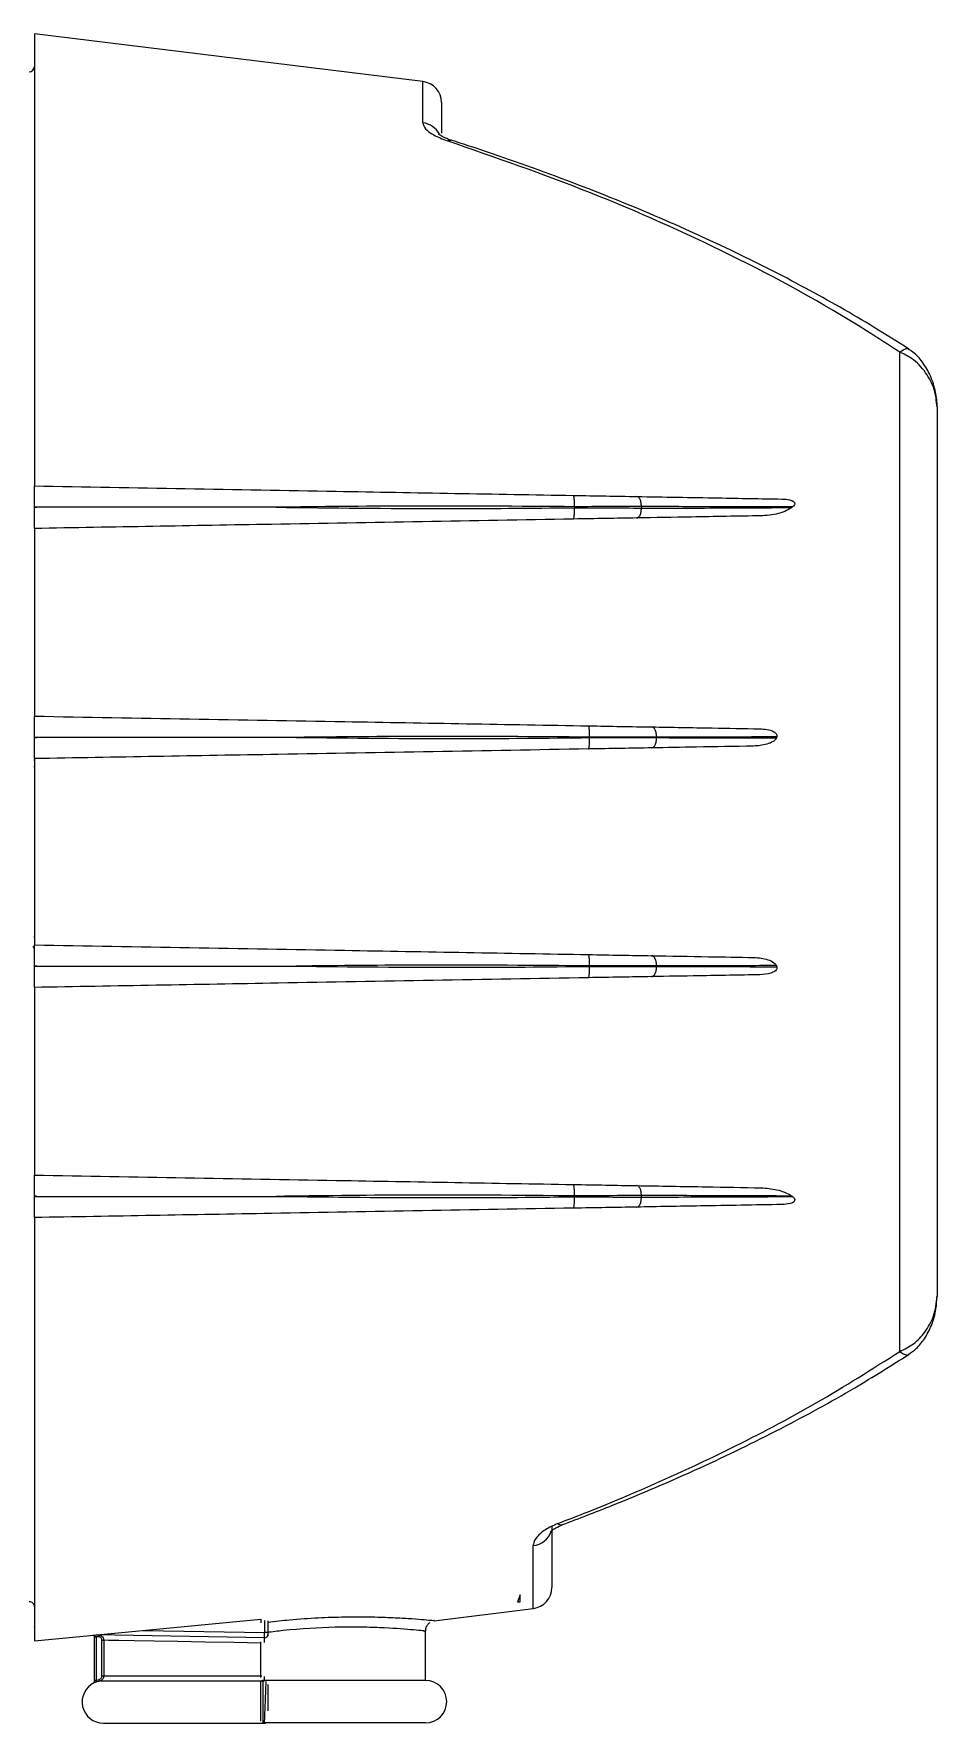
# Model space of a CAD drawing. Extents: x 2 to 136, y 1 to 99.
# Drawn here: x 109.754 to 112.307, y 42.829 to 47.6 of the extents above; entities that cross this region are included whole.
import ezdxf

# ---------------------------------------------------------------- set-up
doc = ezdxf.new("R2010")
doc.units = 0
doc.header["$MEASUREMENT"] = 0
doc.layers.add('OBJECT', color=7, linetype='CONTINUOUS')

msp = doc.modelspace()

# ---------------------------------------------------------------- linework, layer by layer
at = {"layer": 'OBJECT'}
for p, q in [((110.8534, 47.4653), (109.756, 47.6)), ((109.756, 47.6), (109.756, 46.323)), ((110.8534, 47.3485), (110.8534, 47.4653)), ((110.906, 47.4057), (110.906, 47.3193)), ((112.2272, 46.7088), (112.226, 46.7097)), ((112.2007, 43.8788), (112.2007, 46.7012)), ((112.306, 46.5461), (112.306, 44.0339)), ((109.756, 46.2631), (109.756, 46.2629)), ((111.2818, 46.2644), (111.2818, 46.2616)), ((111.4709, 46.2653), (111.4709, 46.2607)), ((109.756, 46.203), (109.756, 45.673)), ((109.756, 45.6131), (109.756, 45.6129)), ((111.3245, 45.6137), (111.3245, 45.6123)), ((111.5136, 45.6136), (111.5136, 45.6124)), ((109.756, 45.5492), (109.7544, 45.5492)), ((109.756, 45.5297), (109.7544, 45.5297)), ((109.756, 45.553), (109.756, 45.027)), ((109.7544, 45.0502), (109.756, 45.0503)), ((109.756, 44.9669), (109.756, 44.9671)), ((111.3245, 44.9663), (111.3245, 44.9677)), ((111.5136, 44.9664), (111.5136, 44.9676)), ((109.756, 44.907), (109.756, 44.377)), ((109.756, 44.3169), (109.756, 44.3171)), ((111.2818, 44.3156), (111.2818, 44.3184)), ((111.4709, 44.3147), (111.4709, 44.3193)), ((109.756, 44.257), (109.756, 43.0619)), ((111.218, 43.3854), (111.218, 43.2126)), ((111.1654, 43.153), (111.1654, 43.3308)), ((111.128, 43.1913), (111.1211, 43.1716)), ((111.128, 43.1716), (111.128, 43.1913)), ((110.8859, 43.1187), (111.1654, 43.153)), ((111.1211, 43.1716), (111.128, 43.1716)), ((109.7544, 43.1018), (109.756, 43.1017)), ((109.756, 43.0619), (110.396, 43.1227)), ((110.0638, 43.0911), (110.4067, 43.0851)), ((110.396, 43.1227), (110.396, 43.1127)), ((110.4067, 43.0851), (110.4067, 43.1191)), ((110.416, 43.0851), (110.4067, 43.0851)), ((110.416, 43.118), (110.416, 43.0851)), ((110.416, 43.0851), (110.416, 43.0801)), ((110.861, 42.95), (110.861, 43.0897)), ((109.9211, 43.0786), (109.931, 43.0735)), ((109.926, 43.0736), (109.9211, 43.0786)), ((109.926, 43.0734), (109.926, 43.0736)), ((109.926, 43.0734), (109.931, 43.0734)), ((109.926, 42.9506), (109.926, 43.0734)), ((110.4059, 43.0701), (109.9303, 43.0784)), ((109.931, 43.0735), (109.931, 43.0734)), ((109.9372, 43.0733), (109.931, 43.0734)), ((109.931, 43.0734), (109.931, 42.9506)), ((109.9471, 43.0633), (109.952, 43.0633)), ((109.9471, 42.9626), (109.9471, 43.0633)), ((109.952, 43.0633), (109.952, 42.9626)), ((110.396, 42.9585), (110.396, 43.0594)), ((109.926, 42.9506), (109.931, 42.9506)), ((109.931, 42.9506), (109.939, 42.9528)), ((110.406, 42.9479), (109.94, 42.9479)), ((109.9471, 42.9626), (109.952, 42.9626)), ((109.952, 42.9626), (110.3989, 42.9626)), ((110.4011, 42.949), (110.3995, 42.9489)), ((110.401, 42.95), (110.4011, 42.9485)), ((110.861, 42.95), (110.401, 42.95)), ((109.951, 42.8291), (110.406, 42.8291)), ((110.4011, 42.8314), (110.401, 42.83)), ((110.861, 42.83), (110.4011, 42.83))]:
    msp.add_line(p, q, dxfattribs=at)
at = {"layer": 'OBJECT', "flags": 128}
for points in [[(110.9226, 47.2976), (110.9291, 47.2999), (110.9337, 47.2995)], [(112.2007, 46.7012), (112.2104, 46.7079), (112.2188, 46.711), (112.2253, 46.7102), (112.226, 46.7097)], [(109.756, 46.2629), (109.7599, 46.2629), (109.763, 46.263)], [(109.756, 44.3169), (109.7599, 44.3169), (109.763, 44.317)], [(112.2007, 43.8788), (112.2104, 43.8721), (112.2188, 43.869), (112.2253, 43.8698), (112.226, 43.8703)], [(110.396, 43.0553), (110.3202, 43.0567), (110.2378, 43.0582), (110.1616, 43.0595), (110.0941, 43.0607), (110.0377, 43.0618), (109.9943, 43.0625), (109.9654, 43.0631), (109.952, 43.0633)]]:
    msp.add_lwpolyline(points, dxfattribs=at)
at = {"layer": 'OBJECT'}
for centre, radius, start, end in [((109.741, 47.5077), 0.015, 271, 0), ((110.846, 47.4057), 0.06, 0, 83), ((110.8472, 47.2891), 0.0597, 26.9166, 84.0578), ((109.7543, 45.5697), 0.00233, 275.9338, 320.4833), ((111.1601, 43.3894), 0.0589, 275.1674, 341.0694), ((111.2442, 43.4035), 0.0142, 227.6243, 286.9483), ((111.158, 43.2126), 0.06, 277, 0), ((109.9297, 43.1445), 0.071, 267.018, 270.9838), ((109.8662, 43.0758), 0.0711, 357.9851, 2.0149), ((110.406, 43.0801), 0.01, 269, 0), ((109.951, 42.8891), 0.06, 114.6066, 270), ((109.8663, 42.9368), 0.0745, 8.6118, 12.4444), ((110.861, 42.89), 0.06, 270, 90)]:
    msp.add_arc(centre, radius, start, end, dxfattribs=at)
for centre, major_axis, ratio, start_param, end_param in [((114.3747, 45.29), (3.0188, 0), 0.564143, 2.532933, 2.534061), ((114.7379, 45.29), (2.9415, 0), 0.564143, 2.944733, 2.946684), ((114.7379, 45.29), (2.9415, 0), 0.564143, 3.336501, 3.338452), ((114.3747, 45.29), (3.0188, 0), 0.564143, 3.749125, 3.750253), ((110.406, 43.0851), (0.0002, 0.015), 0.044174, 3.141335, 4.713288)]:
    msp.add_ellipse(centre, major_axis=major_axis, ratio=ratio, start_param=start_param, end_param=end_param, dxfattribs=at)
for points, knots in [([(110.8534, 47.3485), (110.855, 47.343), (110.8582, 47.3321), (110.8823, 47.3134), (110.9089, 47.303), (110.9226, 47.2976)], [0, 0, 0, 0, 0.326541, 0.652946, 1, 1, 1, 1]), ([(110.9338, 47.2996), (110.9333, 47.2997), (110.9242, 47.3023), (110.9113, 47.308), (110.8997, 47.315), (110.8986, 47.3161), (110.8981, 47.3166)], [0, 0, 0, 0, 0.020623, 0.417903, 0.754575, 1, 1, 1, 1]), ([(112.2007, 46.7012), (112.1696, 46.7214), (112.0141, 46.8227), (111.7249, 46.9798), (111.3283, 47.157), (111.0581, 47.2507), (110.9226, 47.2976)], [0, 0, 0, 0, 0.077798, 0.389331, 0.69397, 1, 1, 1, 1]), ([(112.226, 46.7098), (112.1936, 46.7303), (112.0981, 46.7909), (111.9312, 46.8855), (111.7193, 46.993), (111.4889, 47.0964), (111.2424, 47.1943), (111.0548, 47.2603), (110.9507, 47.294), (110.9337, 47.2995)], [0, 0, 0, 0, 0.079797, 0.235742, 0.401344, 0.578667, 0.767792, 0.962012, 1, 1, 1, 1]), ([(112.3058, 46.5463), (112.3059, 46.5477), (112.3067, 46.5636), (112.3012, 46.5957), (112.2869, 46.6393), (112.2634, 46.6762), (112.2425, 46.6998), (112.2284, 46.7074), (112.2255, 46.7089)], [0, 0, 0, 0, 0.021416, 0.250323, 0.506535, 0.742975, 0.946852, 1, 1, 1, 1]), ([(112.306, 46.5461), (112.3044, 46.5628), (112.301, 46.5967), (112.2753, 46.645), (112.2406, 46.6822), (112.2122, 46.6957), (112.2007, 46.7012)], [0, 0, 0, 0, 0.261321, 0.527902, 0.808326, 1, 1, 1, 1]), ([(109.756, 46.323), (110.0403, 46.318), (110.5479, 46.3092), (111.0552, 46.3003), (111.2785, 46.2964)], [0, 0, 0, 0, 0.560011, 1, 1, 1, 1]), ([(109.756, 46.2631), (109.756, 46.2698), (109.756, 46.2832), (109.756, 46.3011), (109.756, 46.3146), (109.756, 46.3219), (109.756, 46.3227), (109.756, 46.323)], [0, 0, 0, 0, 0.212706, 0.425419, 0.638709, 0.853371, 1, 1, 1, 1]), ([(111.2818, 46.2644), (111.2818, 46.2684), (111.2819, 46.2746), (111.2815, 46.2821), (111.2811, 46.2872), (111.2805, 46.2913), (111.2797, 46.2953), (111.279, 46.296), (111.2785, 46.2964)], [0, 0, 0, 0, 0.239487, 0.368378, 0.5, 0.631621, 0.760513, 1, 1, 1, 1]), ([(111.2785, 46.2964), (111.3096, 46.2959), (111.3721, 46.2948), (111.4289, 46.2938), (111.4574, 46.2933)], [0, 0, 0, 0, 0.498898, 1, 1, 1, 1]), ([(111.4709, 46.2653), (111.4708, 46.2688), (111.4705, 46.2742), (111.4689, 46.2807), (111.4672, 46.2852), (111.465, 46.2888), (111.4618, 46.2923), (111.4591, 46.2929), (111.4574, 46.2933)], [0, 0, 0, 0, 0.239579, 0.368439, 0.5, 0.631562, 0.760427, 1, 1, 1, 1]), ([(111.4574, 46.2933), (111.534, 46.292), (111.6708, 46.2896), (111.8078, 46.2872), (111.868, 46.2861)], [0, 0, 0, 0, 0.559994, 1, 1, 1, 1]), ([(111.868, 46.2861), (111.8753, 46.2858), (111.8856, 46.2853), (111.8967, 46.2817), (111.9012, 46.2788), (111.9032, 46.2765), (111.9041, 46.274), (111.904, 46.2713), (111.9023, 46.2676), (111.8997, 46.2653), (111.898, 46.2637)], [0, 0, 0, 0, 0.401436, 0.570186, 0.633489, 0.697364, 0.744462, 0.791505, 0.861691, 1, 1, 1, 1]), ([(109.763, 46.263), (109.7617, 46.263), (109.7594, 46.2631), (109.7571, 46.2631), (109.756, 46.2631)], [0, 0, 0, 0, 0.5599937, 1, 1, 1, 1]), ([(109.756, 46.203), (109.756, 46.2035), (109.756, 46.2046), (109.756, 46.2137), (109.756, 46.2285), (109.756, 46.2458), (109.756, 46.2577), (109.756, 46.2629)], [0, 0, 0, 0, 0.187597, 0.404758, 0.620771, 0.835172, 1, 1, 1, 1]), ([(110.4392, 46.263), (110.4386, 46.263), (110.3196, 46.263), (110.1159, 46.263), (109.8917, 46.263), (109.7853, 46.263), (109.7635, 46.263), (109.763, 46.263)], [0, 0, 0, 0, 0.002912, 0.527889, 0.903607, 0.997536, 1, 1, 1, 1]), ([(111.2818, 46.2644), (111.1246, 46.2656), (110.8437, 46.2678), (110.5628, 46.2645), (110.4392, 46.263)], [0, 0, 0, 0, 0.559938, 1, 1, 1, 1]), ([(110.4392, 46.263), (110.5965, 46.2611), (110.8774, 46.2578), (111.1583, 46.2604), (111.2818, 46.2616)], [0, 0, 0, 0, 0.560063, 1, 1, 1, 1]), ([(111.2785, 46.2296), (111.279, 46.23), (111.2797, 46.2307), (111.2805, 46.2347), (111.2811, 46.2388), (111.2815, 46.2439), (111.2819, 46.2514), (111.2818, 46.2575), (111.2818, 46.2616)], [0, 0, 0, 0, 0.239486, 0.368381, 0.500001, 0.631618, 0.760514, 1, 1, 1, 1]), ([(111.4574, 46.2327), (111.4289, 46.2322), (111.3721, 46.2312), (111.3096, 46.2301), (111.2785, 46.2296)], [0, 0, 0, 0, 0.501102, 1, 1, 1, 1]), ([(111.4709, 46.2653), (111.441, 46.2651), (111.3811, 46.2648), (111.3149, 46.2646), (111.2818, 46.2644)], [0, 0, 0, 0, 0.500041, 1, 1, 1, 1]), ([(111.2818, 46.2616), (111.3149, 46.2614), (111.3811, 46.2612), (111.441, 46.2609), (111.4709, 46.2607)], [0, 0, 0, 0, 0.499959, 1, 1, 1, 1]), ([(111.4574, 46.2327), (111.4591, 46.2331), (111.4618, 46.2337), (111.465, 46.2372), (111.4672, 46.2408), (111.4689, 46.2453), (111.4705, 46.2518), (111.4708, 46.2572), (111.4709, 46.2607)], [0, 0, 0, 0, 0.239573, 0.368437, 0.499995, 0.631555, 0.760421, 1, 1, 1, 1]), ([(111.8098, 46.2388), (111.7439, 46.2377), (111.6262, 46.2356), (111.5089, 46.2336), (111.4574, 46.2327)], [0, 0, 0, 0, 0.560018, 1, 1, 1, 1]), ([(111.898, 46.2637), (111.8183, 46.2638), (111.6759, 46.264), (111.5335, 46.2649), (111.4709, 46.2653)], [0, 0, 0, 0, 0.560009, 1, 1, 1, 1]), ([(111.4709, 46.2607), (111.5503, 46.2607), (111.692, 46.2607), (111.8337, 46.2617), (111.896, 46.2622)], [0, 0, 0, 0, 0.560013, 1, 1, 1, 1]), ([(111.896, 46.2622), (111.8895, 46.2583), (111.8689, 46.2463), (111.8381, 46.2403), (111.8154, 46.2391), (111.8098, 46.2388)], [0, 0, 0, 0, 0.2596, 0.81953, 1, 1, 1, 1]), ([(111.2785, 46.2296), (110.9943, 46.2246), (110.4867, 46.2158), (109.9793, 46.2069), (109.756, 46.203)], [0, 0, 0, 0, 0.560008, 1, 1, 1, 1]), ([(109.756, 45.673), (110.0483, 45.6679), (110.5701, 45.6588), (111.0917, 45.6497), (111.3212, 45.6457)], [0, 0, 0, 0, 0.56001, 1, 1, 1, 1]), ([(109.756, 45.6131), (109.756, 45.6198), (109.756, 45.6332), (109.756, 45.6511), (109.756, 45.6646), (109.756, 45.6719), (109.756, 45.6727), (109.756, 45.673)], [0, 0, 0, 0, 0.212706, 0.425418, 0.638708, 0.85337, 1, 1, 1, 1]), ([(109.763, 45.613), (109.7617, 45.613), (109.7594, 45.6131), (109.7571, 45.6131), (109.756, 45.6131)], [0, 0, 0, 0, 0.560052, 1, 1, 1, 1]), ([(109.756, 45.6129), (109.7573, 45.6129), (109.7596, 45.6129), (109.7619, 45.613), (109.763, 45.613)], [0, 0, 0, 0, 0.559971, 1, 1, 1, 1]), ([(109.756, 45.553), (109.756, 45.5535), (109.756, 45.5546), (109.756, 45.5637), (109.756, 45.5785), (109.756, 45.5958), (109.756, 45.6077), (109.756, 45.6129)], [0, 0, 0, 0, 0.1876001, 0.4047628, 0.6207737, 0.8351753, 1, 1, 1, 1]), ([(110.4952, 45.613), (110.4945, 45.613), (110.3569, 45.613), (110.1345, 45.613), (109.8917, 45.613), (109.7852, 45.613), (109.7635, 45.613), (109.763, 45.613)], [0, 0, 0, 0, 0.002739, 0.563972, 0.910976, 0.997726, 1, 1, 1, 1]), ([(111.3245, 45.6137), (111.1697, 45.615), (110.8933, 45.6173), (110.6169, 45.6143), (110.4952, 45.613)], [0, 0, 0, 0, 0.559941, 1, 1, 1, 1]), ([(110.4952, 45.613), (110.65, 45.6113), (110.9265, 45.6083), (111.2029, 45.6111), (111.3245, 45.6123)], [0, 0, 0, 0, 0.560059, 1, 1, 1, 1]), ([(111.3245, 45.6137), (111.3245, 45.6177), (111.3246, 45.6239), (111.3242, 45.6313), (111.3238, 45.6365), (111.3232, 45.6406), (111.3224, 45.6446), (111.3217, 45.6452), (111.3212, 45.6457)], [0, 0, 0, 0, 0.239486, 0.368381, 0.500003, 0.63162, 0.760514, 1, 1, 1, 1]), ([(111.3212, 45.6457), (111.3523, 45.6451), (111.4146, 45.644), (111.4712, 45.6431), (111.4996, 45.6426)], [0, 0, 0, 0, 0.4992734, 1, 1, 1, 1]), ([(111.3212, 45.5803), (111.3217, 45.5808), (111.3224, 45.5814), (111.3232, 45.5854), (111.3238, 45.5895), (111.3242, 45.5947), (111.3246, 45.6021), (111.3245, 45.6083), (111.3245, 45.6123)], [0, 0, 0, 0, 0.239486, 0.368381, 0.500001, 0.631623, 0.760514, 1, 1, 1, 1]), ([(111.5136, 45.6136), (111.4837, 45.6136), (111.4238, 45.6136), (111.3576, 45.6136), (111.3245, 45.6137)], [0, 0, 0, 0, 0.500043, 1, 1, 1, 1]), ([(111.3245, 45.6123), (111.3576, 45.6124), (111.4238, 45.6124), (111.4837, 45.6124), (111.5136, 45.6124)], [0, 0, 0, 0, 0.499957, 1, 1, 1, 1]), ([(111.5136, 45.6136), (111.5134, 45.6172), (111.5132, 45.6228), (111.5115, 45.6295), (111.5097, 45.6341), (111.5075, 45.6379), (111.5042, 45.6415), (111.5014, 45.6421), (111.4996, 45.6426)], [0, 0, 0, 0, 0.239575, 0.368434, 0.5, 0.631563, 0.760421, 1, 1, 1, 1]), ([(111.4996, 45.6426), (111.5565, 45.6416), (111.6582, 45.6398), (111.7602, 45.638), (111.8051, 45.6372)], [0, 0, 0, 0, 0.55998, 1, 1, 1, 1]), ([(111.4996, 45.5834), (111.5014, 45.5838), (111.5042, 45.5845), (111.5075, 45.5881), (111.5097, 45.5919), (111.5115, 45.5965), (111.5132, 45.6032), (111.5134, 45.6088), (111.5136, 45.6124)], [0, 0, 0, 0, 0.239578, 0.368438, 0.499997, 0.631562, 0.76042, 1, 1, 1, 1]), ([(111.8532, 45.6146), (111.7898, 45.6142), (111.6766, 45.6136), (111.5634, 45.6136), (111.5136, 45.6136)], [0, 0, 0, 0, 0.560013, 1, 1, 1, 1]), ([(111.5136, 45.6124), (111.5768, 45.6121), (111.6896, 45.6114), (111.8024, 45.6114), (111.8521, 45.6114)], [0, 0, 0, 0, 0.5600153, 1, 1, 1, 1]), ([(111.8521, 45.6114), (111.8513, 45.6099), (111.8491, 45.6058), (111.84, 45.5992), (111.8197, 45.5909), (111.8005, 45.5894), (111.7879, 45.5885)], [0, 0, 0, 0, 0.072969, 0.194336, 0.468698, 1, 1, 1, 1]), ([(111.8051, 45.6372), (111.8119, 45.6368), (111.8255, 45.6361), (111.8407, 45.6319), (111.8492, 45.6263), (111.8521, 45.6231), (111.8536, 45.6197), (111.8538, 45.6169), (111.8534, 45.6152), (111.8532, 45.6146)], [0, 0, 0, 0, 0.347786, 0.698121, 0.777968, 0.858334, 0.911739, 0.965437, 1, 1, 1, 1]), ([(111.3212, 45.5803), (111.029, 45.5752), (110.5072, 45.5661), (109.9856, 45.557), (109.756, 45.553)], [0, 0, 0, 0, 0.560008, 1, 1, 1, 1]), ([(111.4996, 45.5834), (111.4712, 45.5829), (111.4146, 45.5819), (111.3523, 45.5809), (111.3212, 45.5803)], [0, 0, 0, 0, 0.5007266, 1, 1, 1, 1]), ([(111.7879, 45.5885), (111.7339, 45.5875), (111.6375, 45.5858), (111.5417, 45.5842), (111.4996, 45.5834)], [0, 0, 0, 0, 0.560038, 1, 1, 1, 1]), ([(109.756, 45.0161), (109.7558, 45.0169), (109.7552, 45.0186), (109.7529, 45.0215), (109.7516, 45.0227), (109.7514, 45.0229)], [0, 0, 0, 0, 0.411895, 0.901358, 1, 1, 1, 1]), ([(109.756, 45.027), (110.0483, 45.0219), (110.5701, 45.0128), (111.0917, 45.0037), (111.3212, 44.9997)], [0, 0, 0, 0, 0.56001, 1, 1, 1, 1]), ([(109.756, 44.9671), (109.756, 44.973), (109.756, 44.9856), (109.756, 45.0031), (109.756, 45.0173), (109.756, 45.0256), (109.756, 45.0266), (109.756, 45.027)], [0, 0, 0, 0, 0.187684, 0.40036, 0.613504, 0.827953, 1, 1, 1, 1]), ([(111.3245, 44.9677), (111.3245, 44.9717), (111.3246, 44.9779), (111.3242, 44.9853), (111.3238, 44.9905), (111.3232, 44.9946), (111.3224, 44.9986), (111.3217, 44.9992), (111.3212, 44.9997)], [0, 0, 0, 0, 0.239486, 0.368382, 0.499999, 0.631619, 0.760514, 1, 1, 1, 1]), ([(111.3212, 44.9997), (111.3523, 44.9991), (111.4146, 44.998), (111.4712, 44.9971), (111.4996, 44.9966)], [0, 0, 0, 0, 0.4992734, 1, 1, 1, 1]), ([(111.5136, 44.9676), (111.5134, 44.9712), (111.5132, 44.9768), (111.5115, 44.9835), (111.5097, 44.9881), (111.5075, 44.9919), (111.5042, 44.9955), (111.5014, 44.9961), (111.4996, 44.9966)], [0, 0, 0, 0, 0.23958, 0.368438, 0.500003, 0.631566, 0.760422, 1, 1, 1, 1]), ([(111.4996, 44.9966), (111.5533, 44.9956), (111.6492, 44.994), (111.7455, 44.9923), (111.7879, 44.9915)], [0, 0, 0, 0, 0.559976, 1, 1, 1, 1]), ([(111.7879, 44.9915), (111.7951, 44.9911), (111.8088, 44.9903), (111.8284, 44.9857), (111.8422, 44.9797), (111.8498, 44.9731), (111.8514, 44.9699), (111.8521, 44.9686)], [0, 0, 0, 0, 0.307718, 0.5778428, 0.8496888, 0.9387044, 1, 1, 1, 1]), ([(109.763, 44.967), (109.7617, 44.967), (109.7594, 44.9671), (109.7571, 44.9671), (109.756, 44.9671)], [0, 0, 0, 0, 0.560052, 1, 1, 1, 1]), ([(109.756, 44.9669), (109.7573, 44.9669), (109.7596, 44.9669), (109.7619, 44.967), (109.763, 44.967)], [0, 0, 0, 0, 0.559971, 1, 1, 1, 1]), ([(109.756, 44.907), (109.756, 44.9077), (109.756, 44.909), (109.756, 44.9195), (109.756, 44.9349), (109.756, 44.9517), (109.756, 44.9626), (109.756, 44.9669)], [0, 0, 0, 0, 0.217202, 0.434334, 0.650167, 0.864393, 1, 1, 1, 1]), ([(109.763, 44.967), (109.7635, 44.967), (109.9011, 44.967), (110.1233, 44.967), (110.3662, 44.967), (110.4727, 44.967), (110.4945, 44.967), (110.4952, 44.967)], [0, 0, 0, 0, 0.002274, 0.563506, 0.91051, 0.997261, 1, 1, 1, 1]), ([(111.3245, 44.9677), (111.1697, 44.969), (110.8933, 44.9713), (110.6169, 44.9683), (110.4952, 44.967)], [0, 0, 0, 0, 0.559941, 1, 1, 1, 1]), ([(110.4952, 44.967), (110.65, 44.9653), (110.9265, 44.9623), (111.2029, 44.9651), (111.3245, 44.9663)], [0, 0, 0, 0, 0.560059, 1, 1, 1, 1]), ([(111.3212, 44.9343), (111.3217, 44.9348), (111.3224, 44.9354), (111.3232, 44.9394), (111.3238, 44.9435), (111.3242, 44.9487), (111.3246, 44.9561), (111.3245, 44.9623), (111.3245, 44.9663)], [0, 0, 0, 0, 0.239486, 0.368381, 0.500001, 0.631618, 0.760514, 1, 1, 1, 1]), ([(111.5136, 44.9676), (111.4837, 44.9676), (111.4238, 44.9676), (111.3576, 44.9676), (111.3245, 44.9677)], [0, 0, 0, 0, 0.500043, 1, 1, 1, 1]), ([(111.3245, 44.9663), (111.3576, 44.9664), (111.4238, 44.9664), (111.4837, 44.9664), (111.5136, 44.9664)], [0, 0, 0, 0, 0.499957, 1, 1, 1, 1]), ([(111.4996, 44.9374), (111.5014, 44.9378), (111.5042, 44.9385), (111.5075, 44.9421), (111.5097, 44.9459), (111.5115, 44.9505), (111.5132, 44.9572), (111.5134, 44.9628), (111.5136, 44.9664)], [0, 0, 0, 0, 0.239578, 0.368434, 0.499997, 0.631562, 0.76042, 1, 1, 1, 1]), ([(111.8051, 44.9428), (111.7479, 44.9418), (111.6457, 44.94), (111.5442, 44.9382), (111.4996, 44.9374)], [0, 0, 0, 0, 0.560034, 1, 1, 1, 1]), ([(111.8521, 44.9686), (111.7889, 44.9684), (111.6761, 44.9679), (111.5632, 44.9677), (111.5136, 44.9676)], [0, 0, 0, 0, 0.560005, 1, 1, 1, 1]), ([(111.5136, 44.9664), (111.577, 44.9662), (111.6902, 44.9658), (111.8034, 44.9655), (111.8532, 44.9654)], [0, 0, 0, 0, 0.560003, 1, 1, 1, 1]), ([(111.8532, 44.9654), (111.8534, 44.9644), (111.8539, 44.9624), (111.8533, 44.9591), (111.8511, 44.9555), (111.8457, 44.951), (111.8304, 44.9444), (111.8158, 44.9434), (111.8051, 44.9428)], [0, 0, 0, 0, 0.052377, 0.104941, 0.166387, 0.263155, 0.457422, 1, 1, 1, 1]), ([(111.3212, 44.9343), (111.029, 44.9292), (110.5072, 44.9201), (109.9856, 44.911), (109.756, 44.907)], [0, 0, 0, 0, 0.560008, 1, 1, 1, 1]), ([(111.4996, 44.9374), (111.4712, 44.9369), (111.4146, 44.9359), (111.3523, 44.9349), (111.3212, 44.9343)], [0, 0, 0, 0, 0.5007266, 1, 1, 1, 1]), ([(109.756, 44.377), (110.0403, 44.372), (110.5479, 44.3632), (111.0552, 44.3543), (111.2785, 44.3504)], [0, 0, 0, 0, 0.560011, 1, 1, 1, 1]), ([(109.756, 44.3171), (109.756, 44.323), (109.756, 44.3356), (109.756, 44.3531), (109.756, 44.3673), (109.756, 44.3756), (109.756, 44.3766), (109.756, 44.377)], [0, 0, 0, 0, 0.187681, 0.400355, 0.613499, 0.82795, 1, 1, 1, 1]), ([(111.2818, 44.3184), (111.2818, 44.3224), (111.2819, 44.3286), (111.2815, 44.3361), (111.2811, 44.3412), (111.2805, 44.3453), (111.2797, 44.3493), (111.279, 44.35), (111.2785, 44.3504)], [0, 0, 0, 0, 0.239492, 0.368378, 0.5, 0.63162, 0.760513, 1, 1, 1, 1]), ([(111.2785, 44.3504), (111.3096, 44.3499), (111.3721, 44.3488), (111.4289, 44.3478), (111.4574, 44.3473)], [0, 0, 0, 0, 0.498898, 1, 1, 1, 1]), ([(111.4709, 44.3193), (111.4708, 44.3228), (111.4705, 44.3282), (111.4689, 44.3347), (111.4672, 44.3392), (111.465, 44.3428), (111.4618, 44.3463), (111.4591, 44.3469), (111.4574, 44.3473)], [0, 0, 0, 0, 0.239573, 0.36844, 0.5, 0.631563, 0.760428, 1, 1, 1, 1]), ([(111.4574, 44.3473), (111.5231, 44.3462), (111.6404, 44.3441), (111.7581, 44.3421), (111.8098, 44.3411)], [0, 0, 0, 0, 0.55999, 1, 1, 1, 1]), ([(111.8098, 44.3411), (111.8243, 44.3399), (111.8468, 44.3379), (111.876, 44.3296), (111.8893, 44.3218), (111.896, 44.3178)], [0, 0, 0, 0, 0.472798, 0.731903, 1, 1, 1, 1]), ([(109.763, 44.317), (109.7617, 44.317), (109.7594, 44.3171), (109.7571, 44.3171), (109.756, 44.3171)], [0, 0, 0, 0, 0.559993, 1, 1, 1, 1]), ([(109.756, 44.257), (109.756, 44.2577), (109.756, 44.259), (109.756, 44.2695), (109.756, 44.2849), (109.756, 44.3017), (109.756, 44.3126), (109.756, 44.3169)], [0, 0, 0, 0, 0.217201, 0.43433, 0.650163, 0.86439, 1, 1, 1, 1]), ([(111.2785, 44.2836), (110.9943, 44.2786), (110.4867, 44.2698), (109.9793, 44.2609), (109.756, 44.257)], [0, 0, 0, 0, 0.560008, 1, 1, 1, 1]), ([(109.763, 44.317), (109.7635, 44.317), (109.8824, 44.317), (110.086, 44.317), (110.3102, 44.317), (110.4168, 44.317), (110.4386, 44.317), (110.4392, 44.317)], [0, 0, 0, 0, 0.002464, 0.527441, 0.903158, 0.997088, 1, 1, 1, 1]), ([(111.2818, 44.3184), (111.1246, 44.3196), (110.8437, 44.3218), (110.5628, 44.3185), (110.4392, 44.317)], [0, 0, 0, 0, 0.559938, 1, 1, 1, 1]), ([(110.4392, 44.317), (110.5965, 44.3151), (110.8774, 44.3118), (111.1583, 44.3144), (111.2818, 44.3156)], [0, 0, 0, 0, 0.560063, 1, 1, 1, 1]), ([(111.2785, 44.2836), (111.279, 44.284), (111.2797, 44.2847), (111.2805, 44.2887), (111.2811, 44.2928), (111.2815, 44.2979), (111.2819, 44.3054), (111.2818, 44.3115), (111.2818, 44.3156)], [0, 0, 0, 0, 0.239488, 0.36838, 0.500001, 0.631622, 0.760519, 1, 1, 1, 1]), ([(111.4574, 44.2867), (111.4289, 44.2862), (111.3721, 44.2852), (111.3096, 44.2841), (111.2785, 44.2836)], [0, 0, 0, 0, 0.501102, 1, 1, 1, 1]), ([(111.4709, 44.3193), (111.441, 44.3191), (111.3811, 44.3188), (111.3149, 44.3186), (111.2818, 44.3184)], [0, 0, 0, 0, 0.500041, 1, 1, 1, 1]), ([(111.2818, 44.3156), (111.3149, 44.3154), (111.3811, 44.3152), (111.441, 44.3149), (111.4709, 44.3147)], [0, 0, 0, 0, 0.499959, 1, 1, 1, 1]), ([(111.4574, 44.2867), (111.4591, 44.2871), (111.4618, 44.2877), (111.465, 44.2912), (111.4672, 44.2948), (111.4689, 44.2993), (111.4705, 44.3058), (111.4708, 44.3112), (111.4709, 44.3147)], [0, 0, 0, 0, 0.239573, 0.368437, 0.49999, 0.63155, 0.760415, 1, 1, 1, 1]), ([(111.868, 44.2939), (111.7912, 44.2925), (111.6541, 44.2901), (111.5175, 44.2877), (111.4574, 44.2867)], [0, 0, 0, 0, 0.5600129, 1, 1, 1, 1]), ([(111.896, 44.3178), (111.8167, 44.3182), (111.675, 44.3187), (111.5333, 44.3191), (111.4709, 44.3193)], [0, 0, 0, 0, 0.559997, 1, 1, 1, 1]), ([(111.4709, 44.3147), (111.5506, 44.315), (111.693, 44.3156), (111.8354, 44.3161), (111.898, 44.3163)], [0, 0, 0, 0, 0.5599982, 1, 1, 1, 1]), ([(111.898, 44.3163), (111.8994, 44.315), (111.9017, 44.313), (111.9037, 44.3096), (111.9042, 44.3067), (111.9035, 44.3042), (111.9018, 44.3017), (111.8979, 44.2989), (111.8866, 44.2947), (111.876, 44.2942), (111.868, 44.2939)], [0, 0, 0, 0, 0.1133537, 0.188716, 0.2419955, 0.2956658, 0.3424838, 0.4179554, 0.5604359, 1, 1, 1, 1]), ([(112.2007, 43.8788), (112.2141, 43.8853), (112.2411, 43.8986), (112.2741, 43.9342), (112.3001, 43.9801), (112.304, 44.0154), (112.306, 44.0339)], [0, 0, 0, 0, 0.223098, 0.450964, 0.711815, 1, 1, 1, 1]), ([(112.2257, 43.8707), (112.2331, 43.8759), (112.2504, 43.8881), (112.2724, 43.9161), (112.2919, 43.9536), (112.3043, 43.9943), (112.3049, 44.0223), (112.3052, 44.034)], [0, 0, 0, 0, 0.145562, 0.337882, 0.561779, 0.81626, 1, 1, 1, 1]), ([(111.2346, 43.393), (111.2631, 43.404), (111.4278, 43.4679), (111.6732, 43.577), (111.9665, 43.7303), (112.1225, 43.8292), (112.2007, 43.8788)], [0, 0, 0, 0, 0.085246, 0.492532, 0.745832, 1, 1, 1, 1]), ([(111.2484, 43.3899), (111.2948, 43.4077), (111.4254, 43.4576), (111.6319, 43.5462), (111.8608, 43.6572), (112.0574, 43.7643), (112.1754, 43.8385), (112.226, 43.8702)], [0, 0, 0, 0, 0.137618, 0.386871, 0.620037, 0.837164, 1, 1, 1, 1]), ([(111.2346, 43.393), (111.2223, 43.3874), (111.1976, 43.3762), (111.1739, 43.3552), (111.1658, 43.3399), (111.1654, 43.3319), (111.1654, 43.3308)], [0, 0, 0, 0, 0.305399, 0.609717, 0.942897, 1, 1, 1, 1]), ([(111.2145, 43.3705), (111.2144, 43.3703), (111.2137, 43.3692), (111.2179, 43.374), (111.2284, 43.3812), (111.2416, 43.3869), (111.2486, 43.3899)], [0, 0, 0, 0, 0.05835, 0.339186, 0.650339, 1, 1, 1, 1]), ([(109.7413, 43.173), (109.743, 43.1728), (109.7464, 43.1722), (109.7508, 43.1693), (109.7542, 43.1652), (109.7558, 43.1609), (109.756, 43.1582), (109.756, 43.1573)], [0, 0, 0, 0, 0.2160544, 0.4317965, 0.6548428, 0.8801881, 1, 1, 1, 1]), ([(110.416, 43.1148), (110.4364, 43.1171), (110.4845, 43.1225), (110.5579, 43.1273), (110.6342, 43.1299), (110.7031, 43.1298), (110.764, 43.1279), (110.8138, 43.1251), (110.8525, 43.1222), (110.8768, 43.12), (110.888, 43.1188), (110.8863, 43.119), (110.8858, 43.1191)], [0, 0, 0, 0, 0.082012, 0.194138, 0.303134, 0.415314, 0.523942, 0.635711, 0.74443, 0.856365, 0.963952, 1, 1, 1, 1]), ([(110.8557, 43.0897), (110.8573, 43.0895), (110.8645, 43.0888), (110.8244, 43.0932), (110.7528, 43.0985), (110.6737, 43.1007), (110.5852, 43.1002), (110.4946, 43.0952), (110.4284, 43.0871), (110.4133, 43.0852)], [0, 0, 0, 0, 0.0611227, 0.2794528, 0.4983387, 0.6085748, 0.7188016, 0.9359295, 1, 1, 1, 1]), ([(110.8615, 43.0894), (110.8615, 43.0916), (110.8614, 43.0973), (110.8652, 43.105), (110.8696, 43.1107), (110.8726, 43.1127), (110.8734, 43.1132)], [0, 0, 0, 0, 0.23549, 0.607946, 0.906569, 1, 1, 1, 1]), ([(109.9372, 43.0783), (109.9382, 43.0782), (109.941, 43.078), (109.9451, 43.0762), (109.9489, 43.0728), (109.9515, 43.0684), (109.9518, 43.065), (109.952, 43.0633)], [0, 0, 0, 0, 0.133642, 0.350723, 0.567257, 0.783587, 1, 1, 1, 1]), ([(109.9471, 43.0633), (109.947, 43.0644), (109.9467, 43.0667), (109.945, 43.0697), (109.9425, 43.0719), (109.9397, 43.0731), (109.9379, 43.0733), (109.9372, 43.0733)], [0, 0, 0, 0, 0.21624, 0.432456, 0.649032, 0.866242, 1, 1, 1, 1]), ([(110.4058, 43.0572), (110.4058, 43.0582), (110.4058, 43.0608), (110.4058, 43.0647), (110.4058, 43.0681), (110.4058, 43.0699), (110.4059, 43.0701), (110.4059, 43.0701)], [0, 0, 0, 0, 0.138821, 0.374224, 0.609601, 0.845001, 1, 1, 1, 1]), ([(110.416, 43.0801), (110.416, 43.08), (110.416, 43.0796), (110.416, 43.0778), (110.416, 43.0753), (110.416, 43.0748)], [0, 0, 0, 0, 0.339986, 0.856428, 1, 1, 1, 1]), ([(109.926, 42.9434), (109.926, 42.9439), (109.926, 42.9454), (109.926, 42.9479), (109.926, 42.9498), (109.926, 42.9506)], [0, 0, 0, 0, 0.24765, 0.70018, 1, 1, 1, 1]), ([(109.9292, 42.9446), (109.9291, 42.9446), (109.9285, 42.9444), (109.9274, 42.9439), (109.9263, 42.9435), (109.9261, 42.9435), (109.926, 42.9434)], [0, 0, 0, 0, 0.011396, 0.334561, 0.688709, 1, 1, 1, 1]), ([(109.931, 42.9506), (109.9308, 42.9502), (109.9305, 42.9491), (109.9301, 42.9475), (109.9296, 42.946), (109.9293, 42.945), (109.9292, 42.9447), (109.9292, 42.9446), (109.9292, 42.9446), (109.9292, 42.9446)], [0, 0, 0, 0, 0.155064, 0.388639, 0.601098, 0.793142, 0.944767, 0.976312, 1, 1, 1, 1]), ([(109.94, 42.9479), (109.9367, 42.9471), (109.933, 42.9462), (109.9295, 42.9448), (109.9292, 42.9446)], [0, 0, 0, 0, 0.888146, 1, 1, 1, 1]), ([(109.939, 42.9528), (109.9402, 42.9532), (109.9424, 42.9539), (109.945, 42.9563), (109.9467, 42.9592), (109.947, 42.9615), (109.9471, 42.9626)], [0, 0, 0, 0, 0.263254, 0.509092, 0.754554, 1, 1, 1, 1]), ([(109.952, 42.9626), (109.9518, 42.9609), (109.9515, 42.9576), (109.9489, 42.9531), (109.945, 42.9495), (109.9417, 42.9485), (109.94, 42.9479)], [0, 0, 0, 0, 0.245647, 0.491173, 0.736916, 1, 1, 1, 1]), ([(110.396, 42.945), (110.3961, 42.9457), (110.3962, 42.947), (110.3974, 42.9486), (110.3991, 42.9498), (110.4004, 42.9499), (110.401, 42.95)], [0, 0, 0, 0, 0.24985, 0.499746, 0.749832, 1, 1, 1, 1]), ([(110.396, 42.835), (110.396, 42.8358), (110.396, 42.8375), (110.396, 42.8502), (110.396, 42.8684), (110.396, 42.89), (110.396, 42.9116), (110.396, 42.9298), (110.396, 42.9425), (110.396, 42.9442), (110.396, 42.945)], [0, 0, 0, 0, 0.125028, 0.250036, 0.37503, 0.500012, 0.624994, 0.749982, 0.874984, 1, 1, 1, 1]), ([(110.4011, 42.9485), (110.4011, 42.9474), (110.4011, 42.945), (110.4011, 42.9385), (110.4011, 42.9279), (110.4011, 42.9116), (110.4011, 42.89), (110.4011, 42.8684), (110.4011, 42.852), (110.4011, 42.8415), (110.4011, 42.835), (110.4011, 42.8326), (110.4011, 42.8314)], [0, 0, 0, 0, 0.079155, 0.15579, 0.229901, 0.369921, 0.499973, 0.630109, 0.770159, 0.844265, 0.920879, 1, 1, 1, 1]), ([(110.4059, 42.9496), (110.4059, 42.9497), (110.4059, 42.9502), (110.4059, 42.9523), (110.4058, 42.9558), (110.4058, 42.959), (110.4058, 42.9606)], [0, 0, 0, 0, 0.062921, 0.292028, 0.657661, 1, 1, 1, 1]), ([(110.4061, 42.8301), (110.4062, 42.8298), (110.4062, 42.8292), (110.4064, 42.8332), (110.4067, 42.8408), (110.4073, 42.853), (110.4078, 42.8679), (110.4084, 42.8825), (110.409, 42.8972), (110.4095, 42.9108), (110.4099, 42.9228), (110.4103, 42.9327), (110.4106, 42.9402), (110.4108, 42.9445), (110.4109, 42.9461), (110.4109, 42.9465)], [0, 0, 0, 0, 0.054297, 0.132751, 0.22095, 0.337295, 0.425159, 0.514733, 0.599831, 0.681643, 0.760166, 0.835404, 0.907353, 0.976018, 1, 1, 1, 1]), ([(110.416, 42.9389), (110.416, 42.9371), (110.416, 42.9335), (110.416, 42.9256), (110.416, 42.9163), (110.416, 42.9058), (110.416, 42.8949), (110.416, 42.8877), (110.416, 42.8842)], [0, 0, 0, 0, 0.1632079, 0.3351607, 0.5052767, 0.6749924, 0.8423557, 1, 1, 1, 1]), ([(110.416, 42.8842), (110.416, 42.884), (110.416, 42.8802), (110.416, 42.8732), (110.416, 42.867), (110.416, 42.8641)], [0, 0, 0, 0, 0.028704, 0.534211, 1, 1, 1, 1]), ([(110.4061, 42.8291), (110.4066, 42.8292), (110.4077, 42.8292), (110.4091, 42.8295), (110.4099, 42.8299), (110.4102, 42.83)], [0, 0, 0, 0, 0.387989, 0.790351, 1, 1, 1, 1])]:
    msp.add_open_spline(points, degree=3, knots=knots, dxfattribs=at)

doc.saveas('drawing.dxf')
